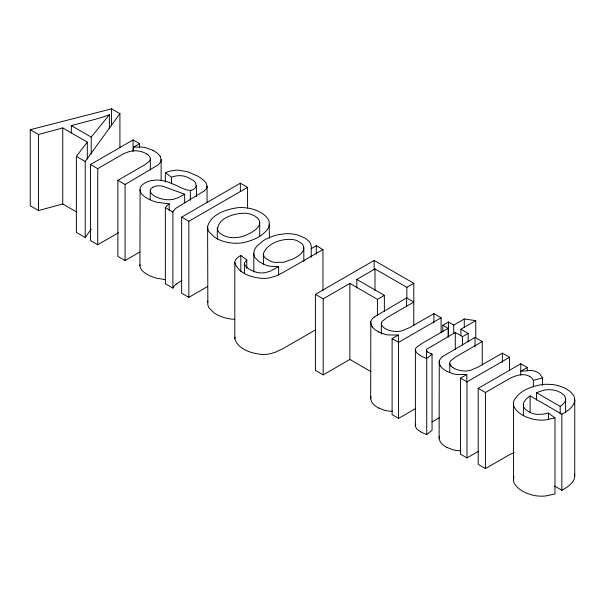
<?xml version="1.0" encoding="UTF-8"?>
<svg xmlns="http://www.w3.org/2000/svg" width="605" height="605" viewBox="0 0 605 605"><rect width="100%" height="100%" fill="white"/><g stroke="black" fill="none" stroke-linecap="round" stroke-linejoin="round"><path stroke-width="0.91" d="M263.402 253.533L263.833 255.945A14.286 8.251 0 0 0 265.345 258.123L271.259 261.534A14.414 8.326 0 0 0 275.01 262.411L283.753 262.245L293.433 258.781A50.986 29.441 0 0 0 296.412 257.102C300.337 254.864 305.661 250.478 303.181 245.396A14.316 8.266 0 0 0 301.494 243.255L296.828 240.556A13.915 8.031 0 0 0 293.198 239.61C282.263 238.211 267.743 242.771 263.402 253.533L263.402 264.362M315.591 329.861L282.573 348.843L275.214 352.261L270.057 353.819A20.184 11.654 0 0 1 262.101 354.424C251.824 353.554 238.309 349.614 234.831 338.815L234.838 262.199A14.512 8.379 0 0 1 235.504 259.976L237.213 257.859L240.805 255.355L246.779 260.006L246.779 268.454M234.831 338.815L234.838 338.24A14.512 8.379 0 0 1 235.042 337.121M150.176 199.491L150.335 189.925A8.387 4.84 0 0 1 151.575 188.178L152.142 187.724A10.224 5.906 0 0 1 152.815 187.3M513.471 480.03L513.471 403.172A24.85 14.346 0 0 1 513.932 400.76C519.12 390.641 531.47 386.353 542.057 384.568A25.493 14.717 0 0 1 546.33 384.273L551.889 384.493A24.896 14.376 0 0 1 557.122 385.377C563.013 386.913 569.063 389.537 572.905 394.445A24.313 14.036 0 0 1 574.379 397.394L574.735 400.54A24.941 14.399 0 0 1 574.228 402.953C571.997 408.337 566.749 411.491 561.833 414.183L530.101 395.867L526.048 399.066L523.612 402.771L523.325 415.62M574.75 399.731L574.735 476.581A24.941 14.399 0 0 1 574.228 479.001C571.997 484.386 566.749 487.539 561.833 490.231L554.513 486.004M378.745 408.012A24.76 14.293 0 0 1 372.249 402.892A24.813 14.323 0 0 1 371.636 401.879L370.676 398.778L370.827 321.61M370.676 398.778L370.827 397.651M447.186 447.526A24.76 14.293 0 0 1 440.69 442.406A24.813 14.323 0 0 1 440.069 441.385L439.117 438.285L439.268 361.117M439.117 438.285L439.268 437.165M536.431 400.185L536.431 392.675L544.145 390.104A16.645 9.604 0 0 1 548.236 389.711A17.5 10.103 0 0 1 550.724 389.756L551.526 389.809A15.647 9.037 0 0 1 556.781 390.853L560.752 392.6L563.996 395.156A14.913 8.614 0 0 1 565.365 397.538C566.62 401.425 563.043 404.465 560.192 406.394L560.192 413.903M165.604 279.669L156.642 278.232A31.762 18.339 0 0 1 147.31 274.436C144.073 272.522 140.073 269.913 139.914 265.731L140.118 188.193A15.314 8.841 0 0 1 141.721 185.432L143.68 183.754A20.109 11.608 0 0 1 144.928 182.975A16.69 9.635 0 0 1 152.044 180.471M139.914 265.731L140.005 264.725M165.362 181.999L165.362 172.607L170.723 170.981L175.836 170.217A15.813 9.128 0 0 1 178.377 170.164L187.913 171.828L196.965 175.737A60.326 34.833 0 0 1 198.962 176.902C202.395 179.171 207.122 182.067 207.008 186.733M259.719 222.98C259.454 227.2 255.484 229.847 252.262 231.927A50.586 29.206 0 0 1 249.222 233.636C243.331 236.752 236.517 238.378 229.862 237.379A15.39 8.886 0 0 1 225.831 236.442L222.254 234.838L219.456 232.759A15.533 8.969 0 0 1 217.611 229.938C217.346 217.528 236.245 212.612 246.348 213.338A15.571 8.992 0 0 1 251.234 214.412L254.834 216.03L257.594 218.08A15.443 8.916 0 0 1 259.227 220.401L259.711 222.443L259.719 236.124M234.672 319.296A24.729 14.278 0 0 1 231.034 319.009L229.204 318.737A29.713 17.159 0 0 1 217.036 314.698A36.542 21.099 0 0 1 214.238 312.997L209.171 308.081A25.009 14.437 0 0 1 207.848 305.041L207.613 226.61C210.895 214.004 226.557 209.232 238.105 207.651A23.572 13.612 0 0 1 242.688 207.583L245.207 207.757A26.597 15.352 0 0 1 252.33 209.05C257.934 210.706 263.614 213.361 267.334 218.012A25.395 14.664 0 0 1 269.149 221.785L269.399 238.264M207.613 302.659L207.833 301.04M165.362 172.607L171.449 177.235C177.242 174.951 183.965 175.004 189.388 178.278A36.671 21.167 0 0 1 191.301 179.36C197.018 181.243 198.069 188.503 191.679 190.204M253.813 271.97L253.813 253.192L254.251 250.81A32.209 18.596 0 0 1 256.762 246.235L263.326 240.707A46.169 26.658 0 0 1 265.171 239.633A39.953 23.066 0 0 1 277.831 234.816L284.214 233.84A23.459 13.544 0 0 1 292.2 233.938A22.733 13.128 0 0 1 298.847 235.36L304.837 238.007L308.694 240.919A20.434 11.797 0 0 1 310.546 243.528L311.31 246.386L311.167 257.14M30.25 129.72L38.501 134.484L62.746 127.935L87.309 142.122L76.366 156.347L76.366 232.388L85.222 237.5L85.222 161.459L119.919 113.664L111.547 108.832L30.25 129.72L30.25 205.768L38.501 210.532L62.746 203.983L76.215 211.758M85.222 237.5L91.279 229.159M91.234 153.972L91.234 137.078L109.384 114.708L109.384 128.789M204.346 190.862L176.176 208.067A22.831 13.181 0 0 0 172.901 212.075L172.894 288.116L165.362 283.768L165.362 207.727A21.977 12.69 0 0 1 169.211 203.885L156.642 202.183A31.762 18.339 0 0 1 147.31 198.387C144.073 196.474 140.073 193.865 139.914 189.683M374.177 317.043L406.613 297.872L413.82 302.039L387.094 317.519L382.141 321.338A10.799 6.231 0 0 0 382.731 326.677L384.523 328.167A17.091 9.869 0 0 0 393.046 331.207L395.269 331.434A12.932 7.464 0 0 0 402.113 330.784L409.759 327.539L433.898 313.624L441.105 317.791L441.105 332.81M442.61 356.557L475.046 337.386L482.261 341.545L482.261 365.019M430.994 353.781L432.053 354.25L426.722 358.531L426.722 434.571A38.622 22.302 0 0 1 420.604 431.819M426.722 434.571L432.053 430.291L432.053 354.25M176.176 284.116L181.999 280.296M246.779 260.006L244.496 262.873A7.494 4.326 0 0 0 244.496 264.143L246.167 266.843L249.26 269.202A32.239 18.611 0 0 0 251.067 270.223L255.37 272.008L259.56 272.84A13.325 7.699 0 0 0 265.406 272.605L270.503 271.063L278.633 266.692L278.633 275.139M118.557 232.691L97.723 244.722L90.516 240.556L90.516 164.515L133.062 139.944L139.558 143.695L139.558 147.446M133.508 150.94L133.508 147.181L139.558 143.695M90.516 164.515L97.723 168.674L120.962 155.258C125.984 152.347 131.799 150.07 137.698 150.955A16.116 9.302 0 0 1 143.249 152.256L145.109 153.057A19.368 11.185 0 0 1 146.637 153.897L146.977 154.109M139.808 252.02L125.091 260.521L117.877 256.354L117.877 180.313L144.814 164.742L149.329 161.301A9.824 5.672 0 0 0 150.191 157.837A13.06 7.54 0 0 0 146.947 154.124M117.877 180.313L125.091 184.472L157.867 165.089A19.957 11.518 0 0 0 161.013 160.726A12.35 7.131 0 0 0 161.119 159.576L160.174 156.491M184.669 202.66L184.669 194.213L178.619 197.525L173.65 199.234A15.745 9.09 0 0 1 165.785 199.605L165.157 199.537A20.063 11.586 0 0 1 156.816 197.23L155.719 196.708A25.886 14.944 0 0 1 154.154 195.831L151.174 193.418L150.176 191.044M207.606 286.49L188.836 297.327L181.629 293.16L181.629 217.119L240.366 183.202L247.581 187.368L247.581 208.022M181.629 217.119L188.836 221.279L247.581 187.368M311.167 248.693L316.294 245.728L322.949 249.57L322.949 290.884M322.949 249.57L282.573 272.802L275.214 276.22L270.057 277.771A20.184 11.654 0 0 1 262.101 278.376C251.824 277.506 238.309 273.566 234.831 262.767M370.956 371.651L349.871 359.483L323.191 374.888L315.417 370.404L315.417 294.355L374.155 260.445L413.782 283.321L413.782 325.573M315.417 294.355L323.191 298.847L349.871 283.435L377.437 299.354L384.372 295.353L384.372 311.31M356.806 287.889L356.806 279.434L374.994 268.938L406.847 287.322L413.782 283.321M415.741 408.481L398.559 418.403L392.108 414.682L392.108 338.634L398.355 335.026L398.355 342.536M392.108 338.634L398.559 342.362L441.105 317.791M442.83 331.835L442.83 325.263L448.441 322.026L453.727 325.082L464.269 318.994L475.764 320.635L475.764 337.537M448.123 336.766L448.123 328.318L422.101 343.353L416.376 347.421A7.192 4.152 0 0 0 415.869 348.087A9.461 5.46 0 0 0 415.461 350.552L416.898 353.033L420.634 355.755M468.157 341.855L468.157 333.408L462.545 336.645L455.293 332.455L426.986 349.138A3.055 1.762 0 0 0 426.82 349.335A4.333 2.503 0 0 0 426.669 350.862L427.584 351.906M460.904 335.79L460.904 329.218L475.764 320.635M482.261 341.545L455.527 357.033L450.574 360.852A10.799 6.231 0 0 0 451.164 366.191M509.546 370.449L509.546 357.305L502.332 353.138L478.192 367.053L470.546 370.29A12.932 7.464 0 0 1 463.71 370.948L461.479 370.706A17.091 9.869 0 0 1 452.941 367.689M478.449 451.3L466.992 457.917L460.541 454.189L460.541 378.148L466.788 374.533L466.788 382.05M460.541 378.148L466.992 381.868L509.546 357.305M514.205 452.585A40.089 23.141 0 0 0 507.739 455.716L485.422 468.557L478.207 464.39L478.207 388.349L520.761 363.779L527.258 367.53L527.258 370.343M432.015 421.942L439.238 417.775M527.258 367.53L520.807 371.251L531.364 370.457A11.533 6.663 0 0 1 537.444 372.287A16.917 9.771 0 0 1 539.857 374.071L542.519 377.913L542.519 385.423M478.207 388.349L485.422 392.509L507.701 379.645A40.089 23.141 0 0 1 517.29 375.455L518.561 375.153A10.64 6.141 0 0 1 523.953 374.737A9.96 5.755 0 0 1 529.632 376.378M191.437 190.341C185.115 190.961 177.885 185.569 171.669 183.512A70.755 40.853 0 0 0 169.37 182.574L167.487 181.886A24.949 14.399 0 0 0 159.932 180.237A16.857 9.733 0 0 0 152.059 180.509M513.932 476.808A24.85 14.346 0 0 0 513.471 479.22A25.478 14.709 0 0 0 513.554 480.824A24.593 14.202 0 0 0 514.613 483.924C518.901 490.504 526.773 493.816 534.185 495.48A22.869 13.204 0 0 0 538.314 496.039A23.769 13.726 0 0 0 545.627 495.971L554.982 493.96L554.982 417.911L545.627 419.923A23.769 13.726 0 0 1 538.314 419.991A22.869 13.204 0 0 1 534.185 419.431C526.773 417.775 518.901 414.455 514.613 407.883A24.593 14.202 0 0 1 513.554 404.775A25.478 14.709 0 0 1 513.471 403.172M533.345 386.913L533.345 380.341L542.519 377.913M71.322 133.092L71.322 125.575L95 119.359A106.041 61.226 0 0 0 109.392 114.708M554.982 417.911L548.448 413.079L542.572 414.236L537.353 414.349A14.528 8.387 0 0 1 532.143 413.283L528.498 411.642L525.269 409.177A16.07 9.279 0 0 1 523.59 406.386L523.325 404.352M133.508 147.181L140.541 146.977A20.207 11.669 0 0 1 145.767 147.718L152.944 150.343M398.355 335.026L388.395 334.966A20.631 11.911 0 0 1 384.553 334.217L378.722 331.986M466.788 374.533L456.828 374.48A20.631 11.911 0 0 1 452.986 373.724L447.155 371.493M278.633 266.692L270.246 266.245A19.942 11.51 0 0 1 266.003 265.202L259.25 261.814L255.083 257.7A21.039 12.145 0 0 1 253.911 254.735L253.813 253.192M392.494 411.332L388.395 411.014A20.631 11.911 0 0 1 384.553 410.258L378.722 408.027M460.927 450.838L456.828 450.528A20.631 11.911 0 0 1 452.986 449.772L447.155 447.541M184.669 194.213L162.775 186.272A9.007 5.195 0 0 0 152.732 187.248M460.904 329.218L468.157 333.408M442.83 325.263L448.123 328.318M356.806 279.434L384.372 295.353M536.431 392.675L560.192 406.394M71.322 125.575L91.234 137.078M76.366 156.347L85.222 161.459M165.362 207.727L172.894 212.075M420.634 431.796L416.898 429.081L415.454 426.601A9.461 5.46 0 0 1 415.854 424.128M452.956 367.681L451.148 366.191M533.345 380.341L532.702 379.184A13.885 8.016 0 0 0 529.64 376.378M574.379 473.443L574.75 475.78M439.117 362.244L440.069 365.344A24.813 14.323 0 0 0 440.72 366.35M370.676 322.73L371.636 325.83A24.813 14.323 0 0 0 372.287 326.836M207.613 226.61L207.848 229A25.009 14.437 0 0 0 209.171 232.033L214.238 236.948A36.542 21.099 0 0 0 217.029 238.657A29.713 17.159 0 0 0 229.197 242.711L231.034 242.953A24.729 14.278 0 0 0 242.802 242.771C252.542 240.609 263.44 236.411 268.68 227.404A25.395 14.664 0 0 0 269.399 224.183M565.599 399.088L565.599 412.232M561.833 414.183L561.833 490.231M548.448 413.079L548.448 419.651M530.101 395.867L530.101 412.761M520.761 363.779L520.761 375.047M502.332 353.138L502.332 362.524M485.422 392.509L485.422 468.557M475.046 337.386L475.046 346.771M466.992 381.868L466.992 457.917M464.269 318.994L464.269 327.441M462.545 336.645L462.545 345.092M455.293 332.455L455.293 349.357M453.727 325.082L453.727 333.529M449.78 363.25L449.78 372.635M448.441 322.026L448.441 337.046M433.898 313.624L433.898 323.017M426.525 350.174L426.525 358.72M415.37 349.856L415.37 425.897M406.847 287.322L406.847 298.59M406.613 297.872L406.613 306.327M398.559 342.362L398.559 418.403M381.347 323.736L381.347 334.066M377.437 299.354L377.437 315.311M374.994 268.938L374.994 290.529M374.155 260.445L374.155 269.83M349.871 283.435L349.871 359.483M323.191 298.847L323.191 374.888M316.294 245.728L316.294 254.183M303.816 247.816L303.816 261.481M244.412 263.387L244.412 273.029M240.805 255.355L240.805 271.312M240.366 183.202L240.366 191.649M217.308 227.851L217.308 239.119M207.054 186.211L207.054 202.168M196.421 185.402L196.421 196.67M190.325 190.953L190.325 200.338M188.836 221.279L188.836 297.327M171.449 177.235L171.449 183.807M169.166 203.862L169.166 210.434M161.119 159.576L161.119 180.237M150.335 158.797L150.335 170.065M133.062 139.944L133.062 151.212M125.091 184.472L125.091 260.521M119.919 113.664L119.919 147.461M111.547 108.832L111.547 125.727M97.723 168.674L97.723 244.722M87.309 142.122L87.309 159.017M62.746 127.935L62.746 203.983M38.501 134.484L38.501 210.532M207.099 186.741A16.388 9.461 0 0 1 204.286 190.832M152.891 150.373A25.425 14.679 0 0 1 160.249 156.476M165.301 283.76A21.977 12.69 0 0 1 165.46 283.518M172.901 288.124A22.831 13.181 0 0 1 176.168 284.116M370.736 397.644A19.927 11.503 0 0 1 371.077 396.827M370.736 321.595A19.927 11.503 0 0 1 374.238 317.073M378.745 331.971A24.76 14.293 0 0 1 372.249 326.844M431.032 353.751A22.604 13.045 0 0 1 427.516 351.944M426.744 358.508A38.622 22.302 0 0 1 420.604 355.77M439.17 437.158A19.927 11.503 0 0 1 439.517 436.341M439.17 361.109A19.927 11.503 0 0 1 442.671 356.587M447.186 371.478A24.76 14.293 0 0 1 440.69 366.358"/></g></svg>
